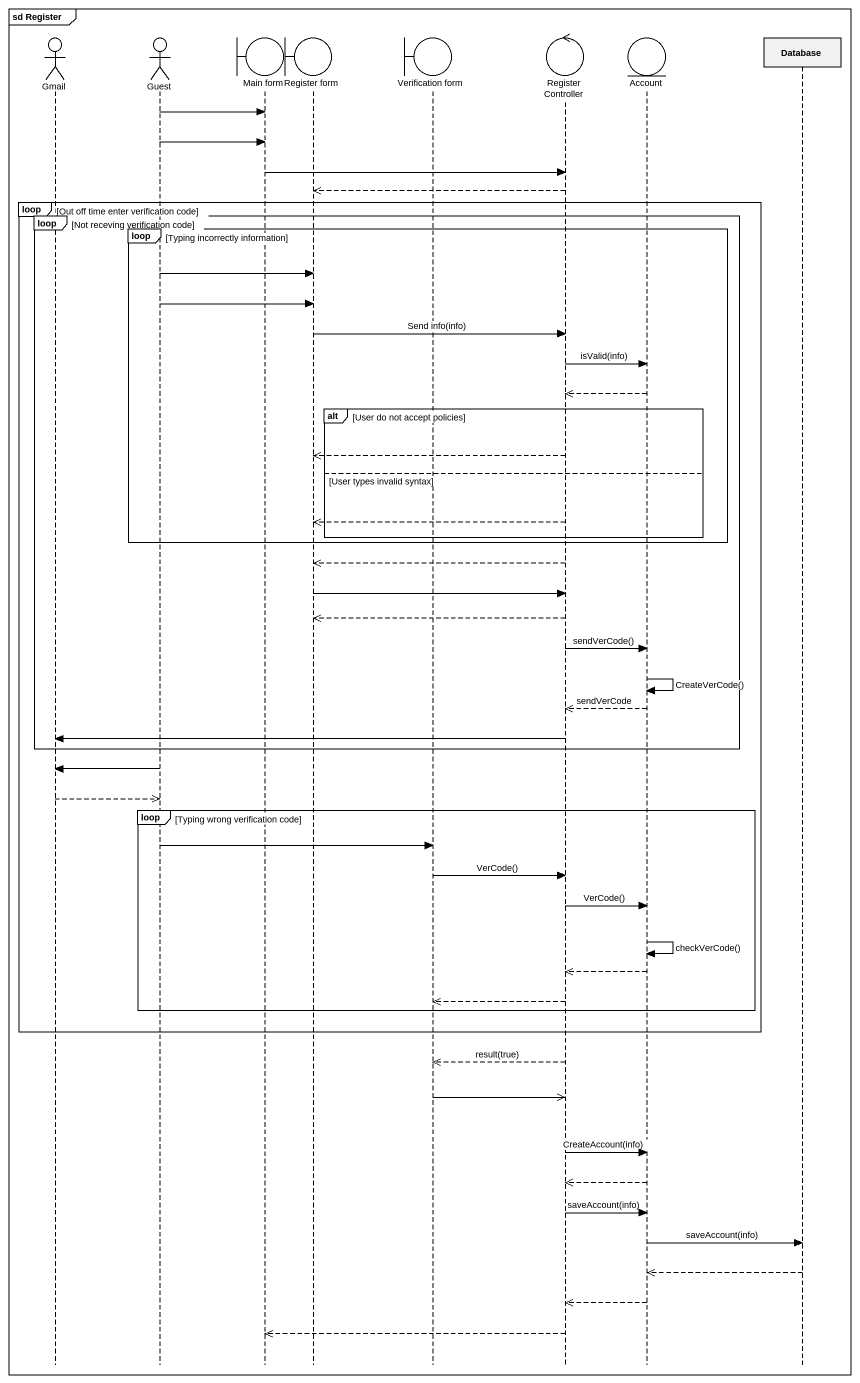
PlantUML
@startuml
mainframe sd Register
hide footbox
actor Gmail
actor Guest
boundary "Main form" as Main_form
boundary "Register form" as Register_form
boundary "Verification form" as Verification_form
control "Register Controller" as Register_Controller
entity Account
participant "Database" as Database_

Guest -> Main_form
Guest -> Main_form
Main_form -> Register_Controller
Register_Controller -->> Register_form
loop Out off time enter verification code
  loop Not receving verification code
    loop Typing incorrectly information
      Guest -> Register_form
      Guest -> Register_form
      Register_form -> Register_Controller : Send info(info)
      Register_Controller -> Account : isValid(info)
      Account -->> Register_Controller
      alt User do not accept policies
        Register_Controller -->> Register_form
      else User types invalid syntax
        Register_Controller -->> Register_form
      end
    end
    Register_Controller -->> Register_form
    Register_form -> Register_Controller
    Register_Controller -->> Register_form
    Register_Controller -> Account : sendVerCode()
    Account -> Account : CreateVerCode()
    Account -->> Register_Controller : sendVerCode
    Register_Controller -> Gmail
  end
  Guest -> Gmail
  Gmail -->> Guest
  loop Typing wrong verification code
    Guest -> Verification_form
    Verification_form -> Register_Controller : VerCode()
    Register_Controller -> Account : VerCode()
    Account -> Account : checkVerCode()
    Account -->> Register_Controller
    Register_Controller -->> Verification_form
  end
end
Register_Controller -->> Verification_form : result(true)
Verification_form ->> Register_Controller
Register_Controller -> Account : CreateAccount(info)
Account -->> Register_Controller
Register_Controller -> Account : saveAccount(info)
Account -> Database_ : saveAccount(info)
Database_ -->> Account
Account -->> Register_Controller
Register_Controller -->> Main_form
@enduml
